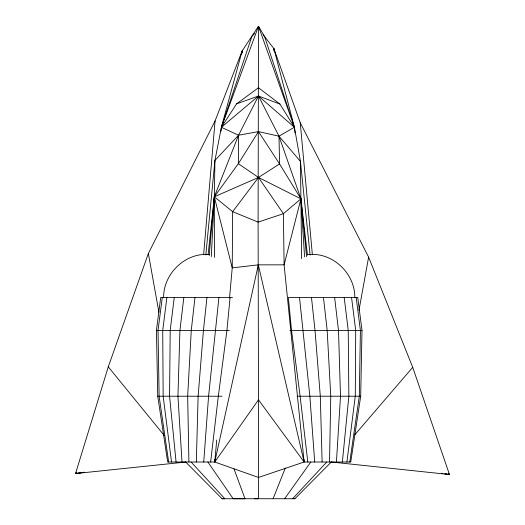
<?xml version="1.0" encoding="UTF-8"?>
<svg xmlns="http://www.w3.org/2000/svg" width="525" height="525" viewBox="0 0 525 525"><rect width="100%" height="100%" fill="white"/><g stroke="black" fill="none" stroke-linecap="round" stroke-linejoin="round"><path stroke-width="0.79" d="M329.529 462.02L330.763 396.224L327.173 330.428L323.466 297.524M232.47 297.524L160.689 297.524L156.43 330.428L157.743 396.224L167.685 462.02L214.751 462.02L258.484 477.442L304.132 462.02L350.752 462.02L360.695 396.224L362.001 330.428L357.748 297.524L288.363 297.524L291.519 330.428L300.116 396.224L307.801 462.02M196.317 462.02L198.128 396.224L203.424 330.428L206.948 297.524M211.312 256.554L214.318 196.796L214.942 160.42L221.393 127.286L242.143 50.899L258.484 26.25L264.626 36.606L273.925 48.674L300.241 122.752L368.622 257.152L412.716 367.323L449.466 474.541L331.433 462.02M336.433 462.02L340.502 396.224L338.507 330.428L334.622 297.524M203.733 462.02L208.576 396.224L218.918 297.524M203.615 254.756L215.079 120.927L242.143 50.899L242.301 52.52M209.18 255.55L214.318 196.796L238.553 135.227L258.484 96.003L279.923 104.062L294.4 127.26L300.444 161.411L310.104 255.098M216.733 439.996L214.751 462.02L258.484 399.833L258.103 222.114L258.484 26.25L221.393 127.286L220.959 131.355M229.517 298.056L232.234 267.868L232.647 211.667L258.484 177.45L279.569 163.944L278.998 136.185L258.484 96.003L236.585 103.845L221.393 127.286L238.553 135.227L258.484 131.611L278.998 136.185L300.444 161.411L301.652 258.681M273.774 50.308L273.925 48.674L294.4 127.26L295.03 132.963M205.82 254.979L214.942 160.42L238.553 135.227L238.337 163.688L214.318 196.796L208.123 254.559M230.075 297.524L226.918 330.428L218.321 396.224L210.637 462.02M342.366 462.02L348.863 396.224L348.239 330.428L344.197 297.524M194.972 297.524L191.264 330.428L187.674 396.224L188.908 462.02M183.816 297.524L179.931 330.428L177.936 396.224L182.004 462.02M174.241 297.524L170.198 330.428L169.568 396.224L176.072 462.02M166.884 297.524L162.73 330.428L163.157 396.224L171.524 462.02M162.264 297.524L158.032 330.428L159.121 396.224L168.663 462.02M346.913 462.02L355.281 396.224L355.707 330.428L351.553 297.524M163.629 297.524C163.393 273.637 185.391 252.354 209.35 254.52M241.697 54.147L242.143 50.899M349.775 462.02L359.317 396.224L360.399 330.428L356.173 297.524M358.956 310.387L368.622 257.152M185.857 462.02L75.534 473.563L108.275 366.837L148.352 253.477L215.079 120.927M273.092 498.737L285.305 468.018M75.534 473.563L81.178 472.717L75.534 473.563L76.486 472.231M284.642 498.737L310.8 462.02M354.808 434.792L412.716 367.323M254.579 33.488L251.869 36.461L221.393 127.286L258.484 96.003L294.4 127.26L278.998 136.185L300.923 198.831L307.44 255.052M292.628 498.737L326.773 462.02M294.892 498.737L331.295 462.02M236.585 103.845L258.484 87.76L279.923 104.062M82.793 472.474L84.4 472.231M82.838 472.513L84.459 472.283M307.486 254.737C331.918 251.35 355.11 273.098 354.808 297.524M254.29 498.743L258.484 498.737L258.484 399.833L304.132 462.02L304.1 459.565M156.43 330.428L229.353 330.428M289.892 330.428L362.001 330.428M157.743 396.224L222.121 396.224M297.078 396.224L360.695 396.224M222.016 498.737L294.958 498.737M441.374 473.242L442.988 473.498M444.609 473.76L449.466 474.541L448.488 473.228M445.443 473.878L449.466 474.541M185.679 462.02L222.082 498.737L224.805 498.743L191.12 462.02M263.064 34.788L264.626 36.606L294.4 127.26L258.484 26.25M108.275 366.837L164.135 435.369M207.861 462.02L233.172 498.737L244.998 498.75L234.032 468.91M148.352 253.477L158.924 312.257M273.925 48.674L274.378 51.922M311.489 297.524L315.013 330.428L320.309 396.224L322.12 462.02M299.519 297.524L309.862 396.224L314.705 462.02M306.607 256.686L300.923 198.831L279.569 163.944L258.484 131.611L238.337 163.688L258.484 177.45L300.923 198.831L304.572 256.863M300.241 122.752L312.309 254.054M214.417 257.368L214.318 196.796L258.484 177.45L283.402 213.688L284.104 264.849L304.132 462.02L258.307 264.849L232.234 267.868L214.318 196.796L232.647 211.667L258.103 222.114L283.402 213.688L300.923 198.831L284.104 264.849L258.307 264.849L214.751 462.02L214.745 459.565"/></g></svg>
